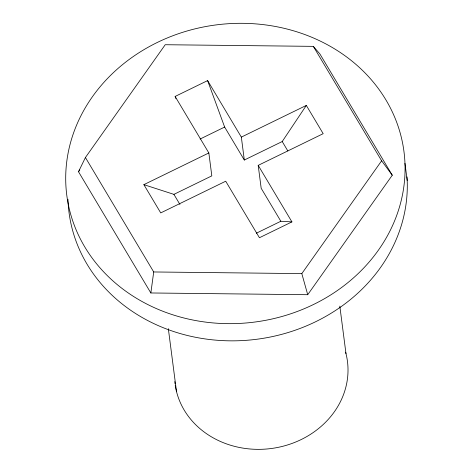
<?xml version="1.0" encoding="UTF-8"?>
<svg xmlns="http://www.w3.org/2000/svg" width="473" height="473" viewBox="0 0 473 473"><rect width="100%" height="100%" fill="white"/><g stroke="black" fill="none" stroke-linecap="round" stroke-linejoin="round"><path stroke-width="0.71" d="M150.846 292.97L153.713 271.963L85.424 157.521L165.231 44.722L313.333 46.36L319.919 53.999L392.265 175.223L307.722 294.709L150.846 292.97L78.506 171.746L85.424 157.521M175.885 98.526L175.122 96.445L207.612 80.599L224.64 127.06L244.316 160.028L282.221 141.539L306.321 105.42L323.183 133.676L258.199 165.367L261.179 188.284L280.85 221.252L291.924 221.884L258.199 165.367M78.506 171.746L79.777 169.943M307.722 294.709L301.815 273.607L381.628 160.802L313.333 46.36M200.109 139.027L224.64 127.06M291.924 221.884L259.435 237.73L225.71 181.218L160.731 212.909L143.869 184.653L208.847 152.956L175.122 96.445M244.316 160.028L241.336 137.111L306.321 105.42M143.869 184.653L173.916 194.362L211.821 175.873L208.847 152.956M256.319 233.219L280.85 221.252M153.713 271.963L301.815 273.607M381.628 160.802L392.265 175.223M282.221 141.539L287.838 150.958M207.612 80.599L241.336 137.111M173.916 194.362L179.911 204.407M404.965 163.333A170.002 149.823 -7.4 0 1 155.783 308.325A170.002 149.823 -7.4 0 1 145.406 48.802A170.002 149.823 -7.4 0 1 404.965 163.333L407.194 180.515M339.815 306.126L345.982 353.603M168.335 328.682L176.494 391.502M406.999 176.849A170.002 149.823 -7.4 0 1 244.872 340.424A170.002 149.823 -7.4 0 1 67.988 199.387M345.621 352.225A86.943 76.62 -7.4 0 1 277.137 447.559A86.943 76.62 -7.4 0 1 175.223 385.193M175.028 383.769A86.943 76.62 -7.4 0 1 174.779 381.622"/></g></svg>
